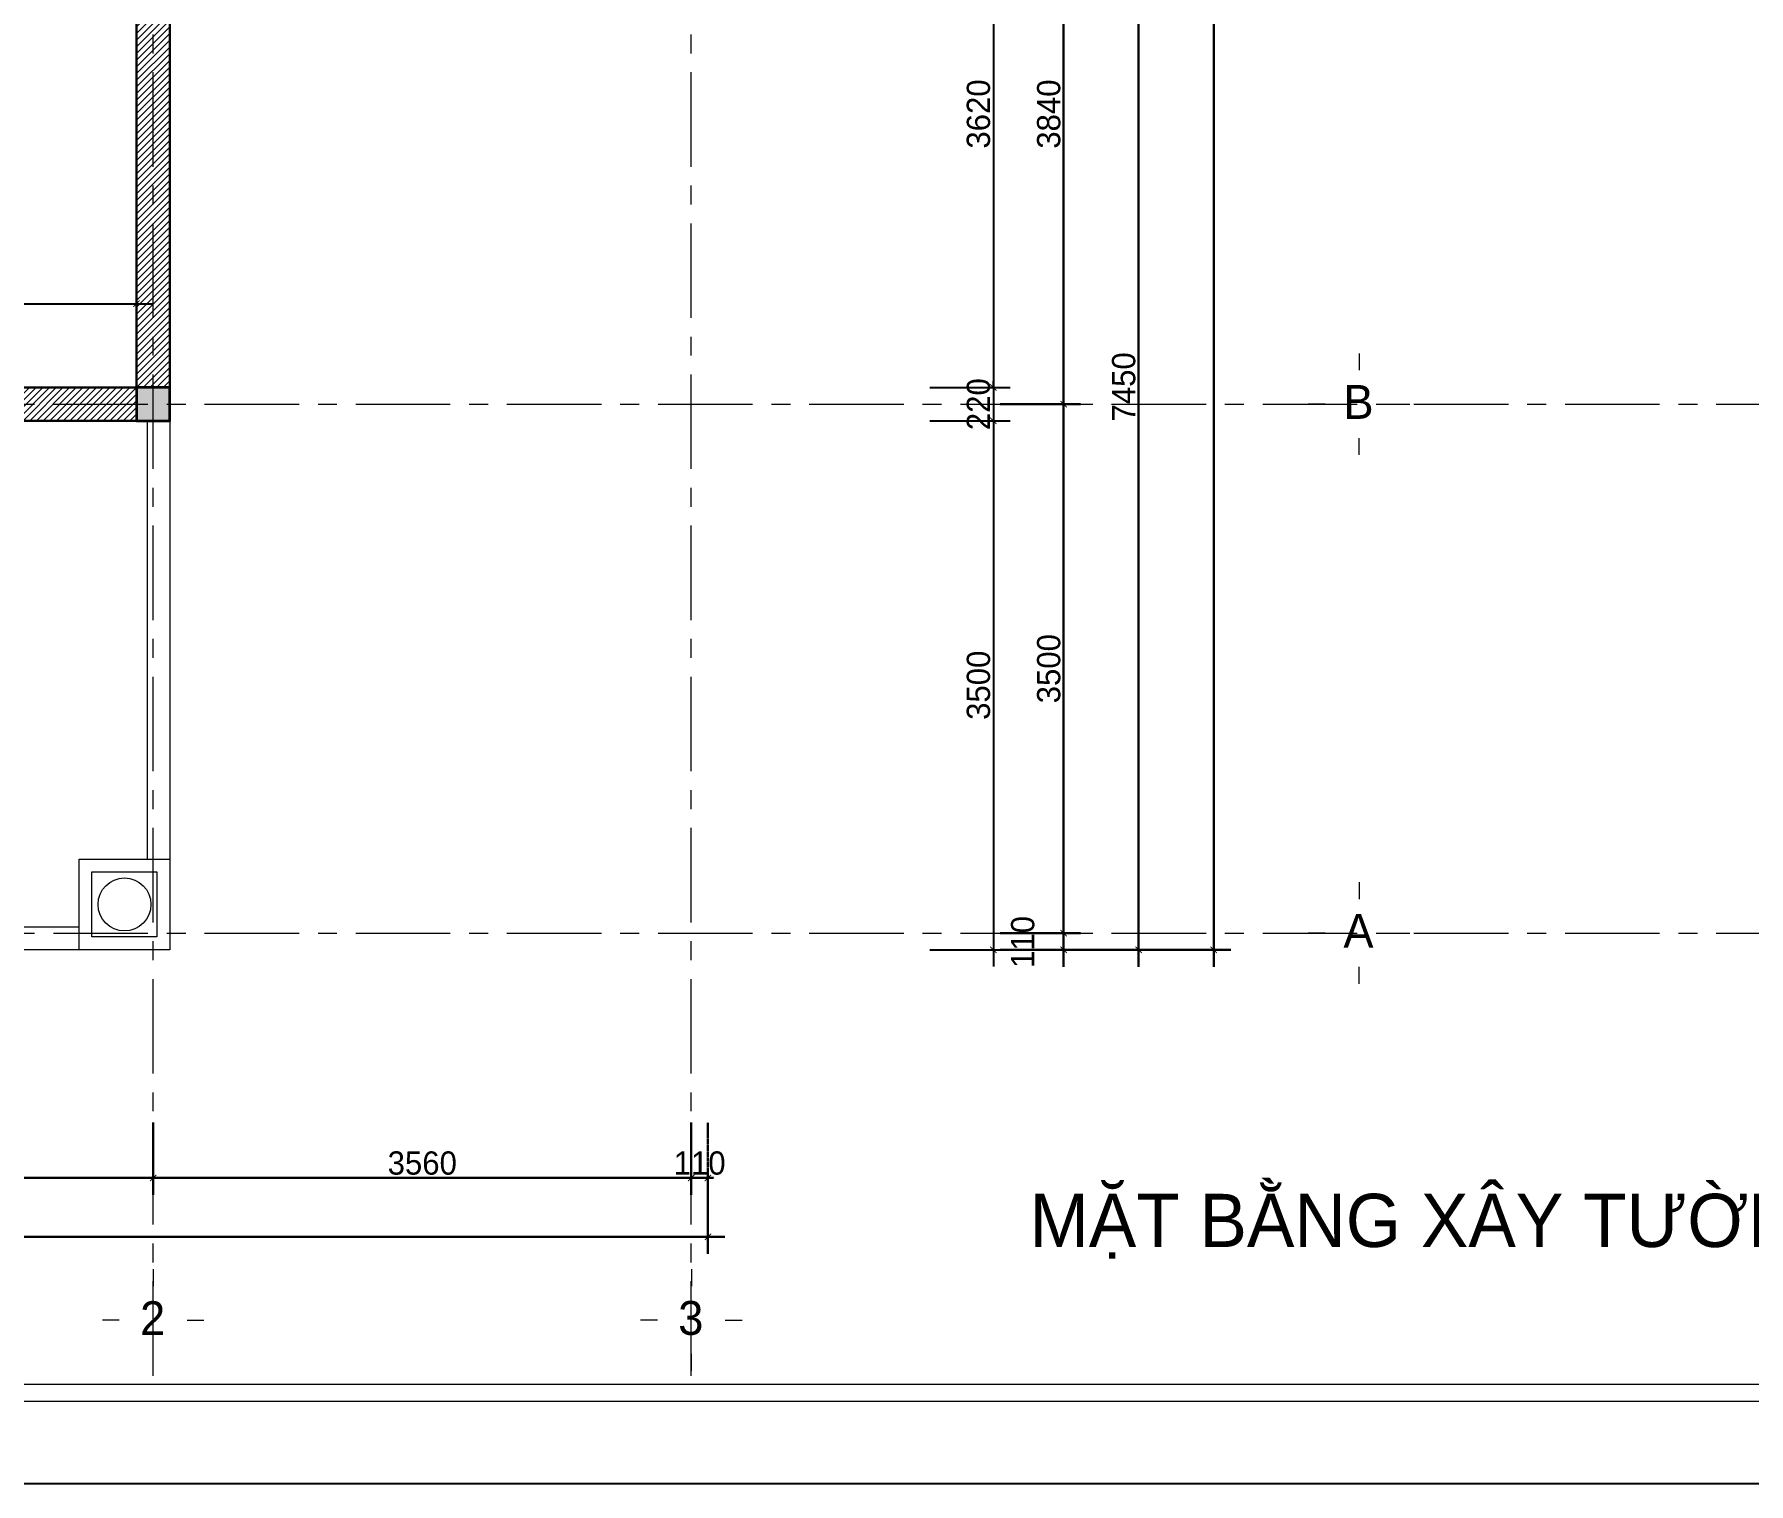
# Model space of a CAD drawing. Header units: millimetres. Extents: x 1832547 to 2001569, y -558009 to -417808.
# Drawn here: x 1925530 to 1936872, y -508766 to -499174 of the extents above; entities that cross this region are included whole.
import ezdxf
from ezdxf.enums import TextEntityAlignment as Align

# ---------------------------------------------------------------- set-up
doc = ezdxf.new("R2010")
doc.units = ezdxf.units.MM
doc.header["$MEASUREMENT"] = 0
doc.linetypes.add('CENTER', pattern=[2, 1.25, -0.25, 0.25, -0.25])
doc.layers.get('0').update_dxf_attribs({"linetype": 'CONTINUOUS'})
doc.layers.get('DEFPOINTS').update_dxf_attribs({"linetype": 'CONTINUOUS'})
for name, color, linetype, lineweight in [('AUDIT_I_160126172308-0', 7, 'CONTINUOUS', 5), ('CA. TUONG', 30, 'CONTINUOUS', 30), ('CA.cot', 2, 'CONTINUOUS', 35), ('CA.dim 08', 8, 'CONTINUOUS', 13), ('CA.thay 145', 145, 'CONTINUOUS', 18), ('CA.tim 67', 67, 'CENTER', 9), ('CA.vat lieu 08', 8, 'CONTINUOUS', 5)]:
    doc.layers.add(name, color=color, linetype=linetype, lineweight=lineweight)
doc.styles.add('CA.JSC1', font='Vhavan.ttf', dxfattribs={"width": 0.8})
doc.styles.get("Standard").update_dxf_attribs({"font": 'roman.shx'})
doc.dimstyles.new('CA 70', dxfattribs={"dimscale": 0.7, "dimtxt": 220, "dimasz": 60, "dimexe": 160, "dimexo": 0, "dimgap": 30, "dimtad": 1, "dimdec": 0, "dimrnd": 5, "dimzin": 0, "dimdsep": 46, "dimtxsty": 'Standard', "dimblk": 'ARCHTICK', "dimcen": 0.09, "dimdle": 160, "dimclrd": 256, "dimclre": 256, "dimclrt": 255, "dimadec": 0, "dimazin": 0, "dimtfac": 1, "dimtdec": 0, "dimtix": 1, "dimtmove": 2, "dimatfit": 3, "dimldrblk": 'DOT', "dimfxl": 600, "dimfxlon": 1, "dimtolj": 1, "dimtzin": 0, "dimarcsym": 0})

# ---------------------------------------------------------------- blocks, each defined once
blk = doc.blocks.new('A$C2d76a15f')
blk.add_line((1305.6, 545.7), (27405.3, 545.7))
at = {"color": 4, "linetype": 'Continuous', "lineweight": 18}
blk.add_line((1212.4, 452.5), (27498.5, 452.5), dxfattribs=at)
at = {"layer": 'DEFPOINTS', "ltscale": 600}
blk.add_line((27951, 0), (0, 0), dxfattribs=at)
blk = doc.blocks.new('_ArchTick')
at = {"color": 1, "linetype": 'ByBlock', "const_width": 0.15}
blk.add_lwpolyline([(-0.5, -0.5), (0.5, 0.5)], dxfattribs=at)
blk = doc.blocks.new('*D671')
at = {"layer": 'CA.dim 08', "lineweight": -2, "transparency": 16777216}
for p, q in [((1932340, -480994), (1932340, -477270)), ((1931920, -477382), (1932452, -477382)), ((1931920, -480882), (1932452, -480882))]:
    blk.add_line(p, q, dxfattribs=at)
at = {"layer": 'DEFPOINTS', "color": 0, "transparency": 16777216}
for p in [(1931444, -477382), (1932340, -477382), (1931444, -480882)]:
    blk.add_point(p, dxfattribs=at)
at = {"layer": 'CA.dim 08', "lineweight": -2, "transparency": 16777216, "xscale": 42, "yscale": 42, "zscale": 42}
for p, rotation in [((1932340, -477382), 90), ((1932340, -480882), 270)]:
    blk.add_blockref('_ArchTick', p, dxfattribs=dict(at, rotation=rotation))
at = {"layer": 'CA.dim 08', "color": 255, "transparency": 16777216, "insert": (1932242, -479132), "char_height": 154, "attachment_point": 5, "rotation": 90}
blk.add_mtext('\\A1;3500', dxfattribs=at)
blk = doc.blocks.new('_DOT')
at = {"color": 1, "linetype": 'ByBlock'}
blk.add_line((-0.5, 0), (-1, 0), dxfattribs=at)
at = {"color": 1, "linetype": 'ByBlock', "const_width": 0.5}
blk.add_lwpolyline([(-0.25, 0, 1), (0.25, 0, 1)], format="xyb", close=True, dxfattribs=at)
blk = doc.blocks.new('*D672')
at = {"layer": 'CA.dim 08', "lineweight": -2, "transparency": 16777216}
for p, q in [((1932340, -477494), (1932340, -473430)), ((1931920, -473542), (1932452, -473542)), ((1931920, -477382), (1932452, -477382))]:
    blk.add_line(p, q, dxfattribs=at)
at = {"layer": 'DEFPOINTS', "color": 0, "transparency": 16777216}
for p in [(1931444, -473542), (1932340, -473542), (1931444, -477382)]:
    blk.add_point(p, dxfattribs=at)
at = {"layer": 'CA.dim 08', "lineweight": -2, "transparency": 16777216, "xscale": 42, "yscale": 42, "zscale": 42}
for p, rotation in [((1932340, -473542), 90), ((1932340, -477382), 270)]:
    blk.add_blockref('_ArchTick', p, dxfattribs=dict(at, rotation=rotation))
at = {"layer": 'CA.dim 08', "color": 255, "transparency": 16777216, "insert": (1932242, -475462), "char_height": 154, "attachment_point": 5, "rotation": 90}
blk.add_mtext('\\A1;3840', dxfattribs=at)
blk = doc.blocks.new('*D676')
at = {"layer": 'CA.dim 08', "lineweight": -2, "transparency": 16777216}
for p, q in [((1932836, -473430), (1932836, -481104)), ((1932416, -473542), (1932948, -473542)), ((1932416, -480992), (1932948, -480992))]:
    blk.add_line(p, q, dxfattribs=at)
at = {"layer": 'DEFPOINTS', "color": 0, "transparency": 16777216}
for p in [(1931444, -473542), (1931444, -480992), (1932836, -480992)]:
    blk.add_point(p, dxfattribs=at)
at = {"layer": 'CA.dim 08', "lineweight": -2, "transparency": 16777216, "xscale": 42, "yscale": 42, "zscale": 42}
for p, rotation in [((1932836, -473542), 90), ((1932836, -480992), 270)]:
    blk.add_blockref('_ArchTick', p, dxfattribs=dict(at, rotation=rotation))
at = {"layer": 'CA.dim 08', "color": 255, "transparency": 16777216, "insert": (1932738, -477267), "char_height": 154, "attachment_point": 5, "rotation": 90}
blk.add_mtext('\\A1;7450', dxfattribs=at)
blk = doc.blocks.new('*D678')
at = {"layer": 'CA.dim 08', "lineweight": -2, "transparency": 16777216}
for p, q in [((1920317, -482134), (1920317, -482614)), ((1926317, -482134), (1926317, -482614)), ((1920205, -482502), (1926429, -482502))]:
    blk.add_line(p, q, dxfattribs=at)
at = {"layer": 'DEFPOINTS', "color": 0, "transparency": 16777216}
for p in [(1920317, -482134), (1926317, -482134), (1926317, -482502)]:
    blk.add_point(p, dxfattribs=at)
at = {"layer": 'CA.dim 08', "lineweight": -2, "transparency": 16777216, "xscale": 42, "yscale": 42, "zscale": 42, "rotation": 180}
blk.add_blockref('_ArchTick', (1920317, -482502), dxfattribs=at)
at = {"layer": 'CA.dim 08', "lineweight": -2, "transparency": 16777216, "xscale": 42, "yscale": 42, "zscale": 42}
blk.add_blockref('_ArchTick', (1926317, -482502), dxfattribs=at)
at = {"layer": 'CA.dim 08', "color": 255, "transparency": 16777216, "insert": (1923317, -482404), "char_height": 154, "attachment_point": 5}
blk.add_mtext('\\A1;6000', dxfattribs=at)
blk = doc.blocks.new('*D680')
at = {"layer": 'CA.dim 08', "lineweight": -2, "transparency": 16777216}
for p, q in [((1926317, -482134), (1926317, -482614)), ((1929877, -482134), (1929877, -482614)), ((1926205, -482502), (1929989, -482502))]:
    blk.add_line(p, q, dxfattribs=at)
at = {"layer": 'DEFPOINTS', "color": 0, "transparency": 16777216}
for p in [(1926317, -482134), (1929877, -482134), (1929877, -482502)]:
    blk.add_point(p, dxfattribs=at)
at = {"layer": 'CA.dim 08', "lineweight": -2, "transparency": 16777216, "xscale": 42, "yscale": 42, "zscale": 42, "rotation": 180}
blk.add_blockref('_ArchTick', (1926317, -482502), dxfattribs=at)
at = {"layer": 'CA.dim 08', "lineweight": -2, "transparency": 16777216, "xscale": 42, "yscale": 42, "zscale": 42}
blk.add_blockref('_ArchTick', (1929877, -482502), dxfattribs=at)
at = {"layer": 'CA.dim 08', "color": 255, "transparency": 16777216, "insert": (1928097, -482404), "char_height": 154, "attachment_point": 5}
blk.add_mtext('\\A1;3560', dxfattribs=at)
blk = doc.blocks.new('*D681')
at = {"layer": 'CA.dim 08', "lineweight": -2, "transparency": 16777216}
for p, q in [((1932340, -480770), (1932340, -481104)), ((1931920, -480882), (1932452, -480882)), ((1931920, -480992), (1932452, -480992))]:
    blk.add_line(p, q, dxfattribs=at)
at = {"layer": 'DEFPOINTS', "color": 0, "transparency": 16777216}
for p in [(1931444, -480882), (1931444, -480992), (1932340, -480992)]:
    blk.add_point(p, dxfattribs=at)
at = {"layer": 'CA.dim 08', "lineweight": -2, "transparency": 16777216, "xscale": 42, "yscale": 42, "zscale": 42}
for p, rotation in [((1932340, -480882), 90), ((1932340, -480992), 270)]:
    blk.add_blockref('_ArchTick', p, dxfattribs=dict(at, rotation=rotation))
at = {"layer": 'CA.dim 08', "color": 255, "transparency": 16777216, "insert": (1932070, -480940), "char_height": 154, "attachment_point": 5, "rotation": 90}
blk.add_mtext('\\A1;110', dxfattribs=at)
blk = doc.blocks.new('A$Ccce9e104')
at = {"layer": 'CA.vat lieu 08'}
h = blk.add_hatch(color=256, dxfattribs=at)
h.dxf.hatch_style = 1
h.paths.add_polyline_path([(220, 220), (220, 0), (0, 0), (0, 220)])
at = {"layer": 'CA.cot'}
blk.add_lwpolyline([(220, 220), (220, 0), (0, 0), (0, 220)], close=True, dxfattribs=at)
blk = doc.blocks.new('*D684')
at = {"layer": 'CA.dim 08', "lineweight": -2, "transparency": 16777216}
for p, q in [((1933333, -465180), (1933333, -481104)), ((1932913, -465292), (1933445, -465292)), ((1932913, -480992), (1933445, -480992))]:
    blk.add_line(p, q, dxfattribs=at)
at = {"layer": 'DEFPOINTS', "color": 0, "transparency": 16777216}
for p in [(1931444, -465292), (1931444, -480992), (1933333, -480992)]:
    blk.add_point(p, dxfattribs=at)
at = {"layer": 'CA.dim 08', "lineweight": -2, "transparency": 16777216, "xscale": 42, "yscale": 42, "zscale": 42}
for p, rotation in [((1933333, -465292), 90), ((1933333, -480992), 270)]:
    blk.add_blockref('_ArchTick', p, dxfattribs=dict(at, rotation=rotation))
at = {"layer": 'CA.dim 08', "color": 255, "transparency": 16777216, "insert": (1933235, -473142), "char_height": 154, "attachment_point": 5, "rotation": 90}
blk.add_mtext('\\A1;15700', dxfattribs=at)
blk = doc.blocks.new('*D700')
at = {"layer": 'CA.tim 67', "lineweight": -2, "transparency": 16777216}
for p, q in [((1929877, -482134), (1929877, -482614)), ((1929987, -482134), (1929987, -482614)), ((1929877, -482502), (1929835, -482502)), ((1929877, -482502), (1929987, -482502)), ((1929987, -482502), (1930029, -482502))]:
    blk.add_line(p, q, dxfattribs=at)
at = {"layer": 'DEFPOINTS', "color": 0, "transparency": 16777216}
for p in [(1929877, -482134), (1929987, -482134), (1929987, -482502)]:
    blk.add_point(p, dxfattribs=at)
at = {"layer": 'CA.tim 67', "lineweight": -2, "transparency": 16777216, "xscale": 42, "yscale": 42, "zscale": 42}
blk.add_blockref('_ArchTick', (1929877, -482502), dxfattribs=at)
at = {"layer": 'CA.tim 67', "lineweight": -2, "transparency": 16777216, "xscale": 42, "yscale": 42, "zscale": 42, "rotation": 180}
blk.add_blockref('_ArchTick', (1929987, -482502), dxfattribs=at)
at = {"layer": 'CA.tim 67', "color": 255, "transparency": 16777216, "insert": (1929932, -482404), "char_height": 154, "attachment_point": 5}
blk.add_mtext('\\A1;110', dxfattribs=at)
blk = doc.blocks.new('*D701')
at = {"layer": 'CA.dim 08', "lineweight": -2, "transparency": 16777216}
for p, q in [((1920207, -482472), (1920207, -483004)), ((1929987, -482472), (1929987, -483004)), ((1920095, -482892), (1930099, -482892))]:
    blk.add_line(p, q, dxfattribs=at)
at = {"layer": 'DEFPOINTS', "color": 0, "transparency": 16777216}
for p in [(1920207, -482134), (1929987, -482134), (1929987, -482892)]:
    blk.add_point(p, dxfattribs=at)
at = {"layer": 'CA.dim 08', "lineweight": -2, "transparency": 16777216, "xscale": 42, "yscale": 42, "zscale": 42, "rotation": 180}
blk.add_blockref('_ArchTick', (1920207, -482892), dxfattribs=at)
at = {"layer": 'CA.dim 08', "lineweight": -2, "transparency": 16777216, "xscale": 42, "yscale": 42, "zscale": 42}
blk.add_blockref('_ArchTick', (1929987, -482892), dxfattribs=at)
at = {"layer": 'CA.dim 08', "color": 255, "transparency": 16777216, "insert": (1925097, -482794), "char_height": 154, "attachment_point": 5}
blk.add_mtext('\\A1;9780', dxfattribs=at)
blk = doc.blocks.new('FDBNDFJKBNFJKDNBFD')
at = {"layer": 'CA.vat lieu 08'}
for p, q in [((664804, -453296), (664804, -453401)), ((664594, -453612), (664490, -453612)), ((665015, -453612), (665119, -453612)), ((664804, -453926), (664804, -453821))]:
    blk.add_line(p, q, dxfattribs=at)
blk = doc.blocks.new('*D362')
at = {"layer": 'CA.dim 08', "lineweight": -2, "transparency": 16777216}
for p, q in [((1931875, -497781), (1931875, -501624)), ((1931455, -497893), (1931987, -497893)), ((1931455, -501512), (1931987, -501512))]:
    blk.add_line(p, q, dxfattribs=at)
at = {"layer": 'DEFPOINTS', "color": 0, "transparency": 16777216}
for p in [(1929767, -497893), (1925747, -501512), (1931875, -501512)]:
    blk.add_point(p, dxfattribs=at)
at = {"layer": 'CA.dim 08', "lineweight": -2, "transparency": 16777216, "xscale": 42, "yscale": 42, "zscale": 42}
for p, rotation in [((1931875, -497893), 90), ((1931875, -501512), 270)]:
    blk.add_blockref('_ArchTick', p, dxfattribs=dict(at, rotation=rotation))
at = {"layer": 'CA.dim 08', "color": 255, "transparency": 16777216, "insert": (1931777, -499702), "char_height": 154, "attachment_point": 5, "rotation": 90}
blk.add_mtext('\\A1;3620', dxfattribs=at)
blk = doc.blocks.new('*D363')
at = {"layer": 'CA.dim 08', "lineweight": -2, "transparency": 16777216}
for p, q in [((1931455, -501512), (1931987, -501512)), ((1931875, -501512), (1931875, -501470)), ((1931875, -501512), (1931875, -501732)), ((1931455, -501732), (1931987, -501732)), ((1931875, -501732), (1931875, -501774))]:
    blk.add_line(p, q, dxfattribs=at)
at = {"layer": 'DEFPOINTS', "color": 0, "transparency": 16777216}
for p in [(1925747, -501512), (1925747, -501732), (1931875, -501732)]:
    blk.add_point(p, dxfattribs=at)
at = {"layer": 'CA.dim 08', "lineweight": -2, "transparency": 16777216, "xscale": 42, "yscale": 42, "zscale": 42}
for p, rotation in [((1931875, -501512), 270), ((1931875, -501732), 90)]:
    blk.add_blockref('_ArchTick', p, dxfattribs=dict(at, rotation=rotation))
at = {"layer": 'CA.dim 08', "color": 255, "transparency": 16777216, "insert": (1931777, -501622), "char_height": 154, "attachment_point": 5, "rotation": 90}
blk.add_mtext('\\A1;220', dxfattribs=at)
blk = doc.blocks.new('*D364')
at = {"layer": 'CA.dim 08', "lineweight": -2, "transparency": 16777216}
for p, q in [((1931875, -501620), (1931875, -505344)), ((1931455, -501732), (1931987, -501732)), ((1931455, -505232), (1931987, -505232))]:
    blk.add_line(p, q, dxfattribs=at)
at = {"layer": 'DEFPOINTS', "color": 0, "transparency": 16777216}
for p in [(1925747, -501732), (1925580, -505232), (1931875, -505232)]:
    blk.add_point(p, dxfattribs=at)
at = {"layer": 'CA.dim 08', "lineweight": -2, "transparency": 16777216, "xscale": 42, "yscale": 42, "zscale": 42}
for p, rotation in [((1931875, -501732), 90), ((1931875, -505232), 270)]:
    blk.add_blockref('_ArchTick', p, dxfattribs=dict(at, rotation=rotation))
at = {"layer": 'CA.dim 08', "color": 255, "transparency": 16777216, "insert": (1931777, -503482), "char_height": 154, "attachment_point": 5, "rotation": 90}
blk.add_mtext('\\A1;3500', dxfattribs=at)
blk = doc.blocks.new('*D370')
at = {"layer": 'CA.dim 08', "lineweight": -2, "transparency": 16777216}
for p, q in [((1921798, -501377), (1921798, -500845)), ((1926207, -501326), (1926207, -500845)), ((1921686, -500957), (1926319, -500957))]:
    blk.add_line(p, q, dxfattribs=at)
at = {"layer": 'DEFPOINTS', "color": 0, "transparency": 16777216}
for p in [(1926207, -500957), (1926207, -501326), (1921798, -501512)]:
    blk.add_point(p, dxfattribs=at)
at = {"layer": 'CA.dim 08', "lineweight": -2, "transparency": 16777216, "xscale": 42, "yscale": 42, "zscale": 42, "rotation": 180}
blk.add_blockref('_ArchTick', (1921798, -500957), dxfattribs=at)
at = {"layer": 'CA.dim 08', "lineweight": -2, "transparency": 16777216, "xscale": 42, "yscale": 42, "zscale": 42}
blk.add_blockref('_ArchTick', (1926207, -500957), dxfattribs=at)
at = {"layer": 'CA.dim 08', "color": 255, "transparency": 16777216, "insert": (1924003, -500859), "char_height": 154, "attachment_point": 5}
blk.add_mtext('\\A1;4410', dxfattribs=at)
blk = doc.blocks.new('ỬT54')
at = {"layer": 'CA.vat lieu 08'}
h = blk.add_hatch(dxfattribs=at)
h.set_pattern_fill('ANSI31', color=256, scale=250)
h.paths.add_polyline_path([(1926427, -473651.8), (1926207, -473651.8), (1926207, -477271.8), (1926207, -477271.8), (1926427, -477271.8)])
h = blk.add_hatch(dxfattribs=at)
h.set_pattern_fill('ANSI31', color=256, scale=250)
h.paths.add_polyline_path([(1921798.1, -477271.8), (1926207, -477271.8), (1926207, -477491.8), (1921798.1, -477491.8)])
at = {"layer": 'CA. TUONG'}
for points in [[(1926207, -477271.8), (1926207, -473651.8), (1926427, -473651.8), (1926427, -477271.8)], [(1926207, -477271.8), (1926427, -477271.8)]]:
    blk.add_lwpolyline(points, dxfattribs=at)
blk.add_lwpolyline([(1921798.1, -477271.8), (1926207, -477271.8), (1926207, -477491.8), (1921798.1, -477491.8)], close=True, dxfattribs=at)
at = {"layer": 'CA.thay 145'}
for points in [[(1926427, -477491.8), (1926427, -480991.8), (1920206.9, -480991.8), (1920206.9, -477491.8)], [(1926277, -477491.8), (1926277, -480391.8)], [(1925827, -480841.8), (1920806.9, -480841.8)]]:
    blk.add_lwpolyline(points, dxfattribs=at)
for points in [[(1925827, -480391.8), (1926427, -480391.8), (1926427, -480991.8), (1925827, -480991.8)], [(1925912, -480476.8), (1926342, -480476.8), (1926342, -480906.8), (1925912, -480906.8)]]:
    blk.add_lwpolyline(points, close=True, dxfattribs=at)
blk.add_circle((1926127, -480691.8), 175, dxfattribs=at)
at = {"layer": 'CA.tim 67', "ltscale": 500}
for p, q in [((1926317, -483810.3), (1926317, -461351.6)), ((1929877, -483810.3), (1929877, -461351.6)), ((1911657.3, -477381.8), (1939836.3, -477381.8)), ((1911657.3, -480881.8), (1939836.3, -480881.8))]:
    blk.add_line(p, q, dxfattribs=at)
at = {"layer": 'CA.cot', "xscale": -1, "rotation": 90}
blk.add_blockref('A$Ccce9e104', (1926427, -477271.8), dxfattribs=at)
at = {"layer": 'CA.dim 08', "xscale": -1.066666666666667, "yscale": 1.066666666666667, "zscale": 1.066666666666667}
for p in [(2643419, 6470.4), (2643419, 2970.4), (2635441.8, 409.4), (2639001.8, 409.4)]:
    blk.add_blockref('FDBNDFJKBNFJKDNBFD', p, dxfattribs=at)
at = {"layer": 'AUDIT_I_160126172308-0', "style": 'CA.JSC1'}
for s, p in [('b', (1934290.6, -477366.8)), ('a', (1934290.6, -480866.8)), ('2', (1926313.5, -483427.9)), ('3', (1929873.5, -483427.9))]:
    blk.add_text(s, height=224, dxfattribs=at).set_placement(p, align=Align.MIDDLE)
at = {"layer": 'CA.dim 08'}
for base, p1, p2, picture, middle in [((1933332.9, -480991.8), (1931444.2, -465291.8), (1931444.2, -480991.8), '*D684', (1933234.9, -473141.8)), ((1932339.9, -473541.8), (1931444.2, -477381.8), (1931444.2, -473541.8), '*D672', (1932241.9, -475461.8)), ((1932836.4, -480991.8), (1931444.2, -473541.8), (1931444.2, -480991.8), '*D676', (1932738.4, -477266.8)), ((1932339.9, -477381.8), (1931444.2, -480881.8), (1931444.2, -477381.8), '*D671', (1932241.9, -479131.8))]:
    dim = blk.add_linear_dim(base=base, p1=p1, p2=p2, angle=90, dimstyle='CA 70', dxfattribs=at)
    dim.commit()
    dim.dimension.update_dxf_attribs({"geometry": picture, "text_midpoint": middle})
dim = blk.add_linear_dim(base=(1932339.9, -480991.8), p1=(1931444.2, -480881.8), p2=(1931444.2, -480991.8), angle=90, dimstyle='CA 70', dxfattribs=at)
dim.commit()
dim.dimension.update_dxf_attribs({"geometry": '*D681', "text_midpoint": (1932069.9, -480940.1), "dimtype": 160})
for base, p1, p2, picture, middle in [((1929987, -482891.5), (1920206.9, -482134), (1929987, -482134), '*D701', (1925096.9, -482793.5)), ((1926317, -482501.7), (1920316.9, -482134), (1926317, -482134), '*D678', (1923316.9, -482403.7)), ((1929877, -482501.7), (1926317, -482134), (1929877, -482134), '*D680', (1928097, -482403.7))]:
    dim = blk.add_linear_dim(base=base, p1=p1, p2=p2, dimstyle='CA 70', dxfattribs=at)
    dim.commit()
    dim.dimension.update_dxf_attribs({"geometry": picture, "text_midpoint": middle})
at = {"layer": 'CA.tim 67'}
dim = blk.add_linear_dim(base=(1929987, -482501.7), p1=(1929877, -482134), p2=(1929987, -482134), dimstyle='CA 70', dxfattribs=at)
dim.commit()
dim.dimension.update_dxf_attribs({"geometry": '*D700', "text_midpoint": (1929932, -482403.7)})

msp = doc.modelspace()

# ---------------------------------------------------------------- block references
at = {"layer": 'CA. TUONG'}
msp.add_blockref('ỬT54', (0, -24240.6), dxfattribs=at)
at = {"layer": 'CA.thay 145', "xscale": 1.205715468216754, "yscale": 1.205715468216754, "zscale": 1.205715468216754}
msp.add_blockref('A$C2d76a15f', (1910083.1, -508765.7), dxfattribs=at)

# ---------------------------------------------------------------- texts
at = {"layer": 'AUDIT_I_160126172308-0', "style": 'CA.JSC1'}
msp.add_text('mÆt b»ng x©y t\xadêng tÇng 2', height=352, dxfattribs=at).set_placement((1935760.3, -507199.3), align=Align.CENTER)

# ---------------------------------------------------------------- dimensions: what is measured, and where the dimension line sits
at = {"layer": 'CA.dim 08'}
for base, p1, p2, picture, middle in [((1931875.3, -501512.5), (1929767, -497892.5), (1925746.8, -501512.5), '*D362', (1931777.3, -499702.5)), ((1931875.3, -501732.5), (1925746.8, -501512.5), (1925746.8, -501732.5), '*D363', (1931777.3, -501622.5)), ((1931875.3, -505232.5), (1925746.8, -501732.5), (1925579.8, -505232.5), '*D364', (1931777.3, -503482.5))]:
    dim = msp.add_linear_dim(base=base, p1=p1, p2=p2, angle=90, dimstyle='CA 70', dxfattribs=at)
    dim.commit()
    dim.dimension.update_dxf_attribs({"geometry": picture, "text_midpoint": middle})
dim = msp.add_linear_dim(base=(1926207, -500956.8), p1=(1921798.1, -501512.5), p2=(1926207, -501326), dimstyle='CA 70', dxfattribs=at)
dim.commit()
dim.dimension.update_dxf_attribs({"geometry": '*D370', "text_midpoint": (1924002.5, -500858.8)})

doc.saveas('drawing.dxf')
